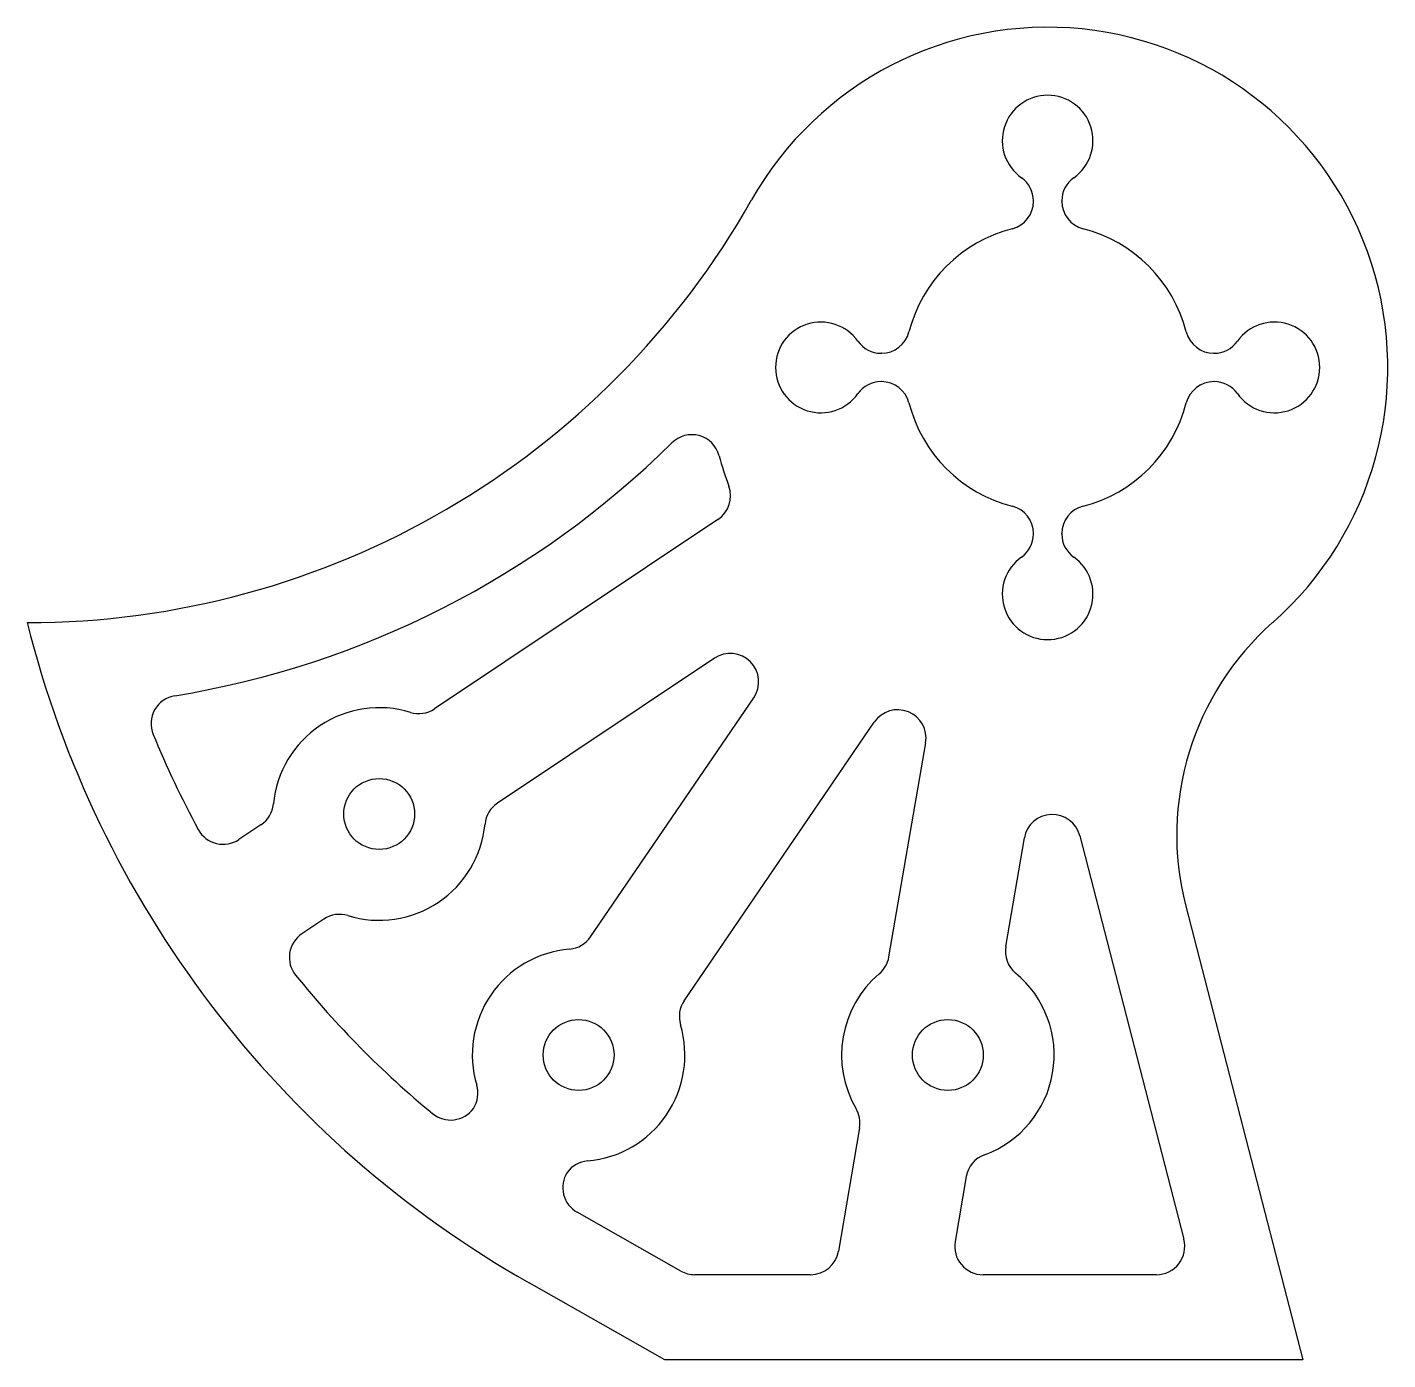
# Model space of a CAD drawing. Extents: x -45 to 3, y 0 to 47.
import ezdxf

# ---------------------------------------------------------------- set-up
doc = ezdxf.new("R2010")
doc.units = 0
doc.layers.add('VISIBLE', color=7, linetype='CONTINUOUS')

msp = doc.modelspace()

# ---------------------------------------------------------------- linework, layer by layer
at = {"layer": 'VISIBLE'}
for p, q in [((-9.5, 40.861), (-9.5, 40.876)), ((-8.5, 40.861), (-8.5, 40.876)), ((-14.861, 35.5), (-14.876, 35.5)), ((-3.124, 35.5), (-3.139, 35.5)), ((-14.861, 34.5), (-14.876, 34.5)), ((-3.124, 34.5), (-3.139, 34.5)), ((-20.63, 29.638), (-30.63, 22.959)), ((-9.5, 29.124), (-9.5, 29.139)), ((-8.5, 29.124), (-8.5, 29.139)), ((-20.752, 24.746), (-28.409, 19.632)), ((-25.124, 14.919), (-19.37, 23.351)), ((-21.82, 12.665), (-15.115, 22.491)), ((-14.599, 14.21), (-13.303, 21.758)), ((-36.755, 18.868), (-37.53, 18.351)), ((-10.477, 14.579), (-9.821, 18.404)), ((-7.867, 18.485), (-4.194, 4.25)), ((-4.129, 16.005), (0, 0)), ((-34.534, 15.541), (-35.308, 15.024)), ((-15.634, 8.182), (-16.382, 3.831)), ((-11.872, 6.459), (-12.265, 4.169)), ((-21.939, 3.13), (-25.6, 5.203)), ((-17.367, 3), (-21.446, 3)), ((-5.163, 3), (-11.279, 3)), ((-22.5, 0), (-27.286, 2.71)), ((0, 0), (-22.5, 0))]:
    msp.add_line(p, q, dxfattribs=at)
for centre in [(-32.582, 19.25), (-25.548, 10.75), (-12.52, 10.75)]:
    msp.add_circle(centre, 1.25, dxfattribs=at)
for centre, radius, start, end in [((-9, 35), 12, 311.4193, 150.5129), ((-9, 43), 1.6, 305.2344, 234.7656), ((-10.5, 40.876), 1, 0, 54.7656), ((-7.5, 40.876), 1, 125.2344, 180), ((-45, 55.357), 29.357, 270, 330.5129), ((-10.5, 40.861), 1, 284.3553, 0), ((-7.5, 40.861), 1, 180, 255.6447), ((-9, 35), 5.05, 104.3553, 165.6447), ((-9, 35), 5.05, 14.3553, 75.6447), ((-17, 35), 1.6, 35.2344, 324.7656), ((-1, 35), 1.6, 215.2344, 144.7656), ((-14.861, 36.5), 1, 270, 345.6447), ((-3.139, 36.5), 1, 194.3553, 270), ((-14.876, 36.5), 1, 215.2344, 270), ((-3.124, 36.5), 1, 270, 324.7656), ((-14.876, 33.5), 1, 90, 144.7656), ((-14.861, 33.5), 1, 14.3553, 90), ((-3.139, 33.5), 1, 90, 165.6447), ((-3.124, 33.5), 1, 35.2344, 90), ((-9, 35), 5.05, 194.3553, 255.6447), ((-9, 35), 5.05, 284.3553, 345.6447), ((-45, 55.357), 32.357, 279.2624, 314.6554), ((-21.555, 31.629), 1, 15.0306, 134.6554), ((-9, 35), 12, 195.0306, 200.3959), ((-21.185, 30.469), 1, 303.7383, 20.3959), ((-10.5, 29.139), 1, 0, 75.6447), ((-7.5, 29.139), 1, 104.3553, 180), ((-10.5, 29.124), 1, 305.2344, 0), ((-7.5, 29.124), 1, 180, 234.7656), ((-9, 27), 1.6, 125.2344, 54.7656), ((-9, 35), 37.108, 194.0362, 240.4769), ((5.554, 18.502), 10, 131.4193, 194.4648), ((-20.196, 23.915), 1, 325.6912, 123.7383), ((-39.631, 22.435), 1, 99.2624, 202.3038), ((-32.582, 19.25), 3.75, 72.905, 174.5715), ((-31.186, 23.79), 1, 252.905, 303.7383), ((-14.289, 21.927), 1, 350.2562, 145.6912), ((-9, 35), 34.108, 202.3038, 208.5394), ((-37.311, 19.699), 1, 303.7383, 354.5715), ((-27.853, 18.801), 1, 123.7383, 174.5715), ((-8.835, 18.235), 1, 14.4648, 170.2562), ((-32.582, 19.25), 3.75, 252.905, 354.5715), ((-38.085, 19.182), 1, 208.5394, 303.7383), ((-33.978, 14.71), 1, 72.905, 123.7383), ((-34.753, 14.193), 1, 123.7383, 218.9371), ((-25.95, 15.483), 1, 274.8579, 325.6912), ((-25.548, 10.75), 3.75, 94.8579, 196.5244), ((-9.492, 14.409), 1, 170.2562, 230.3907), ((-15.585, 14.379), 1, 310.1803, 350.2562), ((-9, 35), 34.108, 218.9371, 230.4923), ((-12.52, 10.75), 3.75, 130.1803, 210.3321), ((-12.52, 10.75), 3.75, 290.1217, 50.3907), ((-20.994, 12.101), 1, 145.6912, 196.5244), ((-25.548, 10.75), 3.75, 274.8579, 16.5244), ((-30.102, 9.399), 1, 327.6662, 16.5244), ((-30.063, 9.456), 1, 230.4923, 323.7161), ((-16.62, 8.351), 1, 350.2562, 30.3321), ((-10.886, 6.29), 1, 110.1217, 170.2562), ((-25.145, 6.017), 1, 94.8579, 143.7409), ((-25.107, 6.073), 1, 147.6415, 240.4769), ((-11.279, 4), 1, 170.2562, 270), ((-5.163, 4), 1, 270, 14.4648), ((-17.367, 4), 1, 270, 350.2562), ((-21.446, 4), 1, 240.4769, 270)]:
    msp.add_arc(centre, radius, start, end, dxfattribs=at)

doc.saveas('drawing.dxf')
